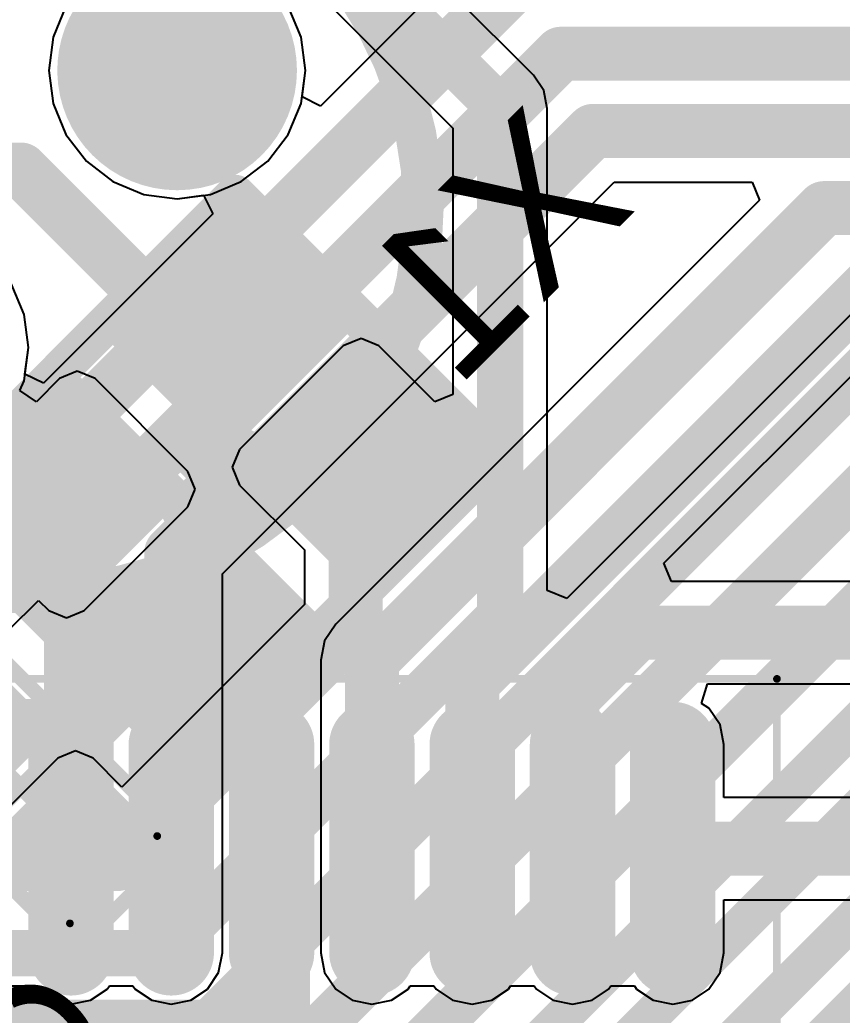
# Model space of a CAD drawing. Header units: millimetres. Extents: x 118 to 288, y 159 to 220.
# Drawn here: x 190.99 to 196.32, y 197.05 to 203.49 of the extents above; entities that cross this region are included whole.
import ezdxf

# ---------------------------------------------------------------- set-up
doc = ezdxf.new("R2010")
doc.units = ezdxf.units.MM
for name, color, linetype in [('BottomLayer', 5, 'Continuous'), ('BottomOverlay', 54, 'Continuous'), ('BottomPaste', 16, 'Continuous'), ('BottomSolder', 6, 'Continuous'), ('InternalPlane1', 76, 'Continuous'), ('Mechanical1', 6, 'Continuous'), ('Mechanical15', 56, 'Continuous'), ('MultiLayer', 9, 'Continuous'), ('PadHoleLayer', 156, 'Continuous'), ('TopLayer', 1, 'Continuous'), ('TopOverlay', 2, 'Continuous'), ('TopPaste', 8, 'Continuous'), ('TopSolder', 216, 'Continuous')]:
    doc.layers.add(name, color=color, linetype=linetype)

# ---------------------------------------------------------------- blocks, each defined once
blk = doc.blocks.new('LED5MM_RED_39')
at = {"layer": 'BottomLayer', "const_width": 0.675}
blk.add_lwpolyline([(-1.6075, 0, 1), (-0.9325, 0, 1)], format="xyb", close=True, dxfattribs=at)
at = {"layer": 'BottomSolder', "const_width": 0.7766}
blk.add_lwpolyline([(-1.6583, 0, 1), (-0.8817, 0, 1)], format="xyb", close=True, dxfattribs=at)
at = {"layer": 'InternalPlane1', "const_width": 0.754}
blk.add_lwpolyline([(-1.647, 0, 1), (-0.893, 0, 1)], format="xyb", close=True, dxfattribs=at)
at = {"layer": 'MultiLayer', "const_width": 0.675}
blk.add_lwpolyline([(-1.6075, 0, 1), (-0.9325, 0, 1)], format="xyb", close=True, dxfattribs=at)
at = {"layer": 'PadHoleLayer', "const_width": 0.5}
blk.add_lwpolyline([(-1.52, 0, 1), (-1.02, 0, 1)], format="xyb", close=True, dxfattribs=at)
at = {"layer": 'TopLayer', "const_width": 0.675}
blk.add_lwpolyline([(-1.6075, 0, 1), (-0.9325, 0, 1)], format="xyb", close=True, dxfattribs=at)
at = {"layer": 'TopOverlay', "const_width": 0.17}
blk.add_lwpolyline([(2.1268, -1.225, -3.732051), (2.1268, 1.225)], format="xyb", dxfattribs=at)
at = {"layer": 'TopSolder', "const_width": 0.7766}
blk.add_lwpolyline([(-1.6583, 0, 1), (-0.8817, 0, 1)], format="xyb", close=True, dxfattribs=at)
blk = doc.blocks.new('HTSSOP28_99')
at = {"layer": 'Mechanical15', "const_width": 0.05}
for points in [[(3.95, 4.9), (3.95, -4.9)], [(-3.95, -4.9), (3.95, -4.9)]]:
    blk.add_lwpolyline(points, dxfattribs=at)
at = {"layer": 'Mechanical15', "const_width": 0.025}
blk.add_lwpolyline([(3.9375, -4.9, 1), (3.9625, -4.9, 1)], format="xyb", close=True, dxfattribs=at)
blk.add_lwpolyline([(3.9375, -4.9, 1), (3.9625, -4.9, 1)], format="xyb", close=True, dxfattribs=at)
at = {"layer": 'TopLayer', "const_width": 0.35}
for points in [[(3.525, -0.325), (2.175, -0.325)], [(3.525, -0.975), (2.175, -0.975)], [(3.525, -1.625), (2.175, -1.625)], [(3.525, -2.275), (2.175, -2.275)], [(3.525, -2.925), (2.175, -2.925)], [(3.525, -3.575), (2.175, -3.575)], [(3.525, -4.225), (2.175, -4.225)]]:
    blk.add_lwpolyline(points, dxfattribs=at)
at = {"layer": 'TopLayer', "const_width": 0.175}
for points in [[(2.0875, -0.325, 1), (2.2625, -0.325, 1)], [(3.4375, -0.325, 1), (3.6125, -0.325, 1)], [(2.0875, -0.975, 1), (2.2625, -0.975, 1)], [(3.4375, -0.975, 1), (3.6125, -0.975, 1)], [(2.0875, -1.625, 1), (2.2625, -1.625, 1)], [(3.4375, -1.625, 1), (3.6125, -1.625, 1)], [(2.0875, -2.275, 1), (2.2625, -2.275, 1)], [(3.4375, -2.275, 1), (3.6125, -2.275, 1)], [(2.0875, -2.925, 1), (2.2625, -2.925, 1)], [(3.4375, -2.925, 1), (3.6125, -2.925, 1)], [(2.0875, -3.575, 1), (2.2625, -3.575, 1)], [(3.4375, -3.575, 1), (3.6125, -3.575, 1)], [(2.0875, -4.225, 1), (2.2625, -4.225, 1)], [(3.4375, -4.225, 1), (3.6125, -4.225, 1)]]:
    blk.add_lwpolyline(points, format="xyb", close=True, dxfattribs=at)
at = {"layer": 'TopPaste', "const_width": 0.35}
for points in [[(3.525, -0.325), (2.175, -0.325)], [(3.525, -0.975), (2.175, -0.975)], [(3.525, -1.625), (2.175, -1.625)], [(3.525, -2.275), (2.175, -2.275)], [(3.525, -2.925), (2.175, -2.925)], [(3.525, -3.575), (2.175, -3.575)], [(3.525, -4.225), (2.175, -4.225)]]:
    blk.add_lwpolyline(points, dxfattribs=at)
at = {"layer": 'TopPaste', "const_width": 0.175}
for points in [[(2.0875, -0.325, 1), (2.2625, -0.325, 1)], [(3.4375, -0.325, 1), (3.6125, -0.325, 1)], [(2.0875, -0.975, 1), (2.2625, -0.975, 1)], [(3.4375, -0.975, 1), (3.6125, -0.975, 1)], [(2.0875, -1.625, 1), (2.2625, -1.625, 1)], [(3.4375, -1.625, 1), (3.6125, -1.625, 1)], [(2.0875, -2.275, 1), (2.2625, -2.275, 1)], [(3.4375, -2.275, 1), (3.6125, -2.275, 1)], [(2.0875, -2.925, 1), (2.2625, -2.925, 1)], [(3.4375, -2.925, 1), (3.6125, -2.925, 1)], [(2.0875, -3.575, 1), (2.2625, -3.575, 1)], [(3.4375, -3.575, 1), (3.6125, -3.575, 1)], [(2.0875, -4.225, 1), (2.2625, -4.225, 1)], [(3.4375, -4.225, 1), (3.6125, -4.225, 1)]]:
    blk.add_lwpolyline(points, format="xyb", close=True, dxfattribs=at)
at = {"layer": 'TopSolder', "const_width": 0.5532}
for points in [[(3.525, -0.325), (2.175, -0.325)], [(3.525, -0.975), (2.175, -0.975)], [(3.525, -1.625), (2.175, -1.625)], [(3.525, -2.275), (2.175, -2.275)], [(3.525, -2.925), (2.175, -2.925)], [(3.525, -3.575), (2.175, -3.575)], [(3.525, -4.225), (2.175, -4.225)]]:
    blk.add_lwpolyline(points, dxfattribs=at)
at = {"layer": 'TopSolder', "const_width": 0.2766}
for points in [[(2.0367, -0.325, 1), (2.3133, -0.325, 1)], [(3.3867, -0.325, 1), (3.6633, -0.325, 1)], [(2.0367, -0.975, 1), (2.3133, -0.975, 1)], [(3.3867, -0.975, 1), (3.6633, -0.975, 1)], [(2.0367, -1.625, 1), (2.3133, -1.625, 1)], [(3.3867, -1.625, 1), (3.6633, -1.625, 1)], [(2.0367, -2.275, 1), (2.3133, -2.275, 1)], [(3.3867, -2.275, 1), (3.6633, -2.275, 1)], [(2.0367, -2.925, 1), (2.3133, -2.925, 1)], [(3.3867, -2.925, 1), (3.6633, -2.925, 1)], [(2.0367, -3.575, 1), (2.3133, -3.575, 1)], [(3.3867, -3.575, 1), (3.6633, -3.575, 1)], [(2.0367, -4.225, 1), (2.3133, -4.225, 1)], [(3.3867, -4.225, 1), (3.6633, -4.225, 1)]]:
    blk.add_lwpolyline(points, format="xyb", close=True, dxfattribs=at)
blk = doc.blocks.new('FA_128_B_104')
at = {"layer": 'BottomLayer'}
for points in [[(-1.2, 0.15), (-0.25, 0.15), (-1.2, 1), (-0.25, 1)], [(0.25, 0.15), (1.2, 0.15), (0.25, 1), (1.2, 1)], [(-1.2, -1), (-0.25, -1), (-1.2, -0.15), (-0.25, -0.15)], [(0.25, -1), (1.2, -1), (0.25, -0.15), (1.2, -0.15)]]:
    blk.add_solid(points, dxfattribs=at)
at = {"layer": 'BottomOverlay', "const_width": 0.1}
for points in [[(-1.375, 1.175), (1.375, 1.175)], [(-1.375, 1.175), (-1.375, 1.025)], [(-1.375, 0.9), (-1.1, 1.175)], [(-1.375, 1.025), (-1.225, 1.175)], [(-1.375, 0.775), (-0.975, 1.175)], [(1.375, 1.175), (1.375, -1.175)], [(-1.375, 1.025), (-1.375, -1.175)], [(-1.375, -1.175), (1.375, -1.175)]]:
    blk.add_lwpolyline(points, dxfattribs=at)
at = {"layer": 'BottomOverlay', "const_width": 0.05}
for points in [[(-1.4, 1.175, 1), (-1.35, 1.175, 1)], [(-1.4, 1.175, 1), (-1.35, 1.175, 1)], [(-1.25, 1.175, 1), (-1.2, 1.175, 1)], [(-1.125, 1.175, 1), (-1.075, 1.175, 1)], [(-1, 1.175, 1), (-0.95, 1.175, 1)], [(1.35, 1.175, 1), (1.4, 1.175, 1)], [(1.35, 1.175, 1), (1.4, 1.175, 1)], [(-1.4, 1.025, 1), (-1.35, 1.025, 1)], [(-1.4, 1.025, 1), (-1.35, 1.025, 1)], [(-1.4, 1.025, 1), (-1.35, 1.025, 1)], [(-1.4, 0.9, 1), (-1.35, 0.9, 1)], [(-1.4, 0.775, 1), (-1.35, 0.775, 1)], [(-1.4, -1.175, 1), (-1.35, -1.175, 1)], [(-1.4, -1.175, 1), (-1.35, -1.175, 1)], [(1.35, -1.175, 1), (1.4, -1.175, 1)], [(1.35, -1.175, 1), (1.4, -1.175, 1)]]:
    blk.add_lwpolyline(points, format="xyb", close=True, dxfattribs=at)
at = {"layer": 'BottomPaste'}
for points in [[(-1.2, 0.15), (-0.25, 0.15), (-1.2, 1), (-0.25, 1)], [(0.25, 0.15), (1.2, 0.15), (0.25, 1), (1.2, 1)], [(-1.2, -1), (-0.25, -1), (-1.2, -0.15), (-0.25, -0.15)], [(0.25, -1), (1.2, -1), (0.25, -0.15), (1.2, -0.15)]]:
    blk.add_solid(points, dxfattribs=at)
at = {"layer": 'BottomSolder'}
for points in [[(-1.3016, 0.0484), (-0.1484, 0.0484), (-1.3016, 1.1016), (-0.1484, 1.1016)], [(0.1484, 0.0484), (1.3016, 0.0484), (0.1484, 1.1016), (1.3016, 1.1016)], [(-1.3016, -1.1016), (-0.1484, -1.1016), (-1.3016, -0.0484), (-0.1484, -0.0484)], [(0.1484, -1.1016), (1.3016, -1.1016), (0.1484, -0.0484), (1.3016, -0.0484)]]:
    blk.add_solid(points, dxfattribs=at)
at = {"layer": 'Mechanical15', "const_width": 0.254}
for points in [[(-1.4, 1.2), (-1.4, -1.2)], [(-1.4, 1.2), (1.4, 1.2)], [(1.4, 1.2), (1.4, -1.2)], [(0, 0.275), (0, -0.275)], [(-0.3, 0), (0.275, 0)], [(-1.4, -1.2), (1.4, -1.2)]]:
    blk.add_lwpolyline(points, dxfattribs=at)
at = {"layer": 'Mechanical15', "const_width": 0.127}
for points in [[(-1.4635, 1.2, 1), (-1.3365, 1.2, 1)], [(-1.4635, 1.2, 1), (-1.3365, 1.2, 1)], [(1.3365, 1.2, 1), (1.4635, 1.2, 1)], [(1.3365, 1.2, 1), (1.4635, 1.2, 1)], [(-0.0635, 0.275, 1), (0.0635, 0.275, 1)], [(-0.3635, 0, 1), (-0.2365, 0, 1)], [(0.2115, 0, 1), (0.3385, 0, 1)], [(-0.0635, -0.275, 1), (0.0635, -0.275, 1)], [(-1.4635, -1.2, 1), (-1.3365, -1.2, 1)], [(-1.4635, -1.2, 1), (-1.3365, -1.2, 1)], [(1.3365, -1.2, 1), (1.4635, -1.2, 1)], [(1.3365, -1.2, 1), (1.4635, -1.2, 1)]]:
    blk.add_lwpolyline(points, format="xyb", close=True, dxfattribs=at)
blk = doc.blocks.new('0402__B_111')
at = {"layer": 'BottomLayer'}
for points in [[(0.3, 0.8), (-0.3, 0.8), (0.3, 0.2), (-0.3, 0.2)], [(0.3, -0.2), (-0.3, -0.2), (0.3, -0.8), (-0.3, -0.8)]]:
    blk.add_solid(points, dxfattribs=at)
at = {"layer": 'BottomOverlay', "const_width": 0.1}
for points in [[(-0.5, 1), (-0.5, -1)], [(-0.5, 1), (0.5, 1)], [(0.5, 1), (0.5, -1)], [(-0.5, -1), (0.5, -1)]]:
    blk.add_lwpolyline(points, dxfattribs=at)
at = {"layer": 'BottomOverlay', "const_width": 0.05}
for points in [[(-0.525, 1, 1), (-0.475, 1, 1)], [(-0.525, 1, 1), (-0.475, 1, 1)], [(0.475, 1, 1), (0.525, 1, 1)], [(0.475, 1, 1), (0.525, 1, 1)], [(-0.525, -1, 1), (-0.475, -1, 1)], [(-0.525, -1, 1), (-0.475, -1, 1)], [(0.475, -1, 1), (0.525, -1, 1)], [(0.475, -1, 1), (0.525, -1, 1)]]:
    blk.add_lwpolyline(points, format="xyb", close=True, dxfattribs=at)
at = {"layer": 'BottomPaste'}
for points in [[(0.3, 0.8), (-0.3, 0.8), (0.3, 0.2), (-0.3, 0.2)], [(0.3, -0.2), (-0.3, -0.2), (0.3, -0.8), (-0.3, -0.8)]]:
    blk.add_solid(points, dxfattribs=at)
at = {"layer": 'BottomSolder'}
for points in [[(0.4016, 0.9016), (-0.4016, 0.9016), (0.4016, 0.0984), (-0.4016, 0.0984)], [(0.4016, -0.0984), (-0.4016, -0.0984), (0.4016, -0.9016), (-0.4016, -0.9016)]]:
    blk.add_solid(points, dxfattribs=at)
at = {"layer": 'Mechanical15'}
for points, const_width in [([(-0.4, 0.85), (0.4, 0.85)], 0.05), ([(-0.4, 0.85), (-0.4, -0.85)], 0.05), ([(0.4, 0.85), (0.4, -0.85)], 0.05), ([(0, 0.25), (0, -0.25)], 0.1), ([(-0.25, 0), (0.25, 0)], 0.1), ([(-0.4, -0.85), (0.4, -0.85)], 0.05)]:
    blk.add_lwpolyline(points, dxfattribs=dict(at, const_width=const_width))
for points, const_width in [([(-0.4125, 0.85, 1), (-0.3875, 0.85, 1)], 0.025), ([(-0.4125, 0.85, 1), (-0.3875, 0.85, 1)], 0.025), ([(0.3875, 0.85, 1), (0.4125, 0.85, 1)], 0.025), ([(0.3875, 0.85, 1), (0.4125, 0.85, 1)], 0.025), ([(-0.025, 0.25, 1), (0.025, 0.25, 1)], 0.05), ([(-0.275, 0, 1), (-0.225, 0, 1)], 0.05), ([(0.225, 0, 1), (0.275, 0, 1)], 0.05), ([(-0.025, -0.25, 1), (0.025, -0.25, 1)], 0.05), ([(-0.4125, -0.85, 1), (-0.3875, -0.85, 1)], 0.025), ([(-0.4125, -0.85, 1), (-0.3875, -0.85, 1)], 0.025), ([(0.3875, -0.85, 1), (0.4125, -0.85, 1)], 0.025), ([(0.3875, -0.85, 1), (0.4125, -0.85, 1)], 0.025)]:
    blk.add_lwpolyline(points, format="xyb", close=True, dxfattribs=dict(at, const_width=const_width))

msp = doc.modelspace()

# ---------------------------------------------------------------- linework, layer by layer
at = {"layer": 'BottomLayer'}
for p, q in [((194.3219, 203.1357), (192.2163, 205.2413)), ((191.8733, 204.7191), (193.7998, 202.7927)), ((191.2922, 203.5835), (191.2091, 203.3828)), ((192.8166, 203.3828), (192.7335, 203.5835)), ((191.2091, 203.3828), (191.1808, 203.1674)), ((192.845, 203.1674), (192.8166, 203.3828)), ((198.0337, 203.2413), (194.5385, 199.7461)), ((191.1808, 203.1674), (191.2091, 202.952)), ((192.8166, 202.952), (192.845, 203.1674)), ((194.3882, 203.0364), (194.3219, 203.1357)), ((194.4115, 202.9194), (194.3882, 203.0364)), ((191.2091, 202.952), (191.2922, 202.7514)), ((192.7335, 202.7514), (192.8166, 202.952)), ((194.4115, 199.7987), (194.4115, 202.9194)), ((194.4115, 202.9194), (194.4115, 202.9194)), ((193.7998, 202.7927), (193.7998, 201.0678)), ((191.2922, 202.7514), (191.4245, 202.579)), ((192.6013, 202.579), (192.7335, 202.7514)), ((191.4245, 202.579), (191.5968, 202.4468)), ((192.4289, 202.4468), (192.6013, 202.579)), ((191.5968, 202.4468), (191.7975, 202.3637)), ((192.2282, 202.3637), (192.4289, 202.4468)), ((191.7975, 202.3637), (192.0129, 202.3353)), ((192.0129, 202.3353), (192.2282, 202.3637)), ((191.0206, 201.5867), (190.9375, 201.7874)), ((191.0489, 201.3714), (191.0206, 201.5867)), ((193.2046, 201.4298), (193.0898, 201.3823)), ((193.3194, 201.3823), (193.2046, 201.4298)), ((191.0206, 201.156), (191.0489, 201.3714)), ((193.0898, 201.3823), (192.418, 200.7105)), ((193.6824, 201.0192), (193.3194, 201.3823)), ((191.2513, 201.1701), (191.1021, 201.0209)), ((191.3661, 201.2177), (191.2513, 201.1701)), ((191.4809, 201.1701), (191.3661, 201.2177)), ((192.082, 200.5691), (191.4809, 201.1701)), ((190.9944, 201.0929), (191.0206, 201.156)), ((191.1021, 201.0209), (190.9944, 201.0929)), ((193.7998, 201.0678), (193.6824, 201.0192)), ((192.418, 200.7105), (192.3705, 200.5957)), ((192.3705, 200.5957), (192.418, 200.4809)), ((192.1295, 200.4543), (192.082, 200.5691)), ((192.082, 200.3395), (192.1295, 200.4543)), ((192.418, 200.4809), (192.8379, 200.0611)), ((191.4102, 199.6677), (192.082, 200.3395)), ((192.8379, 200.0611), (192.8379, 199.7077)), ((194.5385, 199.7461), (194.4115, 199.7987)), ((190.9211, 199.5407), (191.1144, 199.7339)), ((191.1144, 199.7339), (191.1806, 199.6677)), ((192.8379, 199.7077), (191.6545, 198.5243)), ((191.1806, 199.6677), (191.2954, 199.6202)), ((191.2954, 199.6202), (191.4102, 199.6677)), ((191.3536, 198.7581), (191.2388, 198.7105)), ((191.4684, 198.7105), (191.3536, 198.7581)), ((191.2388, 198.7105), (190.8846, 198.3564)), ((191.6545, 198.5243), (191.4684, 198.7105))]:
    msp.add_line(p, q, dxfattribs=at)
for points, const_width in [([(192, 205.025), (194.1056, 202.9194)], 0.3), ([(192.2222, 196.9972), (198.25, 203.025)], 0.3), ([(194.1056, 199.6306), (194.1056, 202.9194)], 0.3), ([(189.75, 202.525), (191, 202.525)], 0.35), ([(191, 202.525), (192.0808, 201.4442)], 0.35), ([(192.5, 196.525), (198.5, 202.525)], 0.3), ([(192.75, 196.025), (198.75, 202.025)], 0.3), ([(192.0808, 201.4442), (192.2578, 201.4442)], 0.35), ([(192.2578, 199.7197), (192.2578, 201.4442)], 0.25), ([(192.2578, 201.4442), (192.3561, 201.4442)], 0.25), ([(193, 195.525), (198.5, 201.025)], 0.25), ([(193.1692, 199.5704), (193.1692, 200.6311)], 0.35), ([(192.3157, 194.275), (198.5657, 200.525)], 0.25), ([(190.6868, 199.775), (191.3308, 200.4189)], 0.35), ([(192.5, 193.775), (198.8, 200.075)], 0.25), ([(192.1439, 199.6058), (192.2578, 199.7197)], 0.25), ([(188.4907, 189.2), (198.9657, 199.675)], 0.25), ([(191.4589, 198.9207), (192.1439, 199.6058)], 0.35), ([(191.6238, 198.025), (193.1692, 199.5704)], 0.35), ([(191.9222, 197.4472), (194.1056, 199.6306)], 0.3), ([(190.6464, 198.9207), (191.4589, 198.9207)], 0.35), ([(189.5, 198.025), (191.3536, 198.025)], 0.35), ([(191.3536, 198.025), (191.6238, 198.025)], 0.35), ([(189.4061, 197.4472), (191.9222, 197.4472)], 0.3), ([(188.6536, 196.9972), (192.2222, 196.9972)], 0.3)]:
    msp.add_lwpolyline(points, dxfattribs=dict(at, const_width=const_width))
for points, const_width in [([(194.0306, 202.9194, 1), (194.1806, 202.9194, 1)], 0.15), ([(194.0306, 202.9194, 1), (194.1806, 202.9194, 1)], 0.15), ([(190.9125, 202.525, 1), (191.0875, 202.525, 1)], 0.175), ([(190.9125, 202.525, 1), (191.0875, 202.525, 1)], 0.175), ([(191.9933, 201.4442, 1), (192.1683, 201.4442, 1)], 0.175), ([(191.9933, 201.4442, 1), (192.1683, 201.4442, 1)], 0.175), ([(192.1703, 201.4442, 1), (192.3453, 201.4442, 1)], 0.175), ([(192.1953, 201.4442, 1), (192.3203, 201.4442, 1)], 0.125), ([(192.1953, 201.4442, 1), (192.3203, 201.4442, 1)], 0.125), ([(192.2936, 201.4442, 1), (192.4186, 201.4442, 1)], 0.125), ([(193.0817, 200.6311, 1), (193.2567, 200.6311, 1)], 0.175), ([(191.2433, 200.4189, 1), (191.4183, 200.4189, 1)], 0.175), ([(192.1953, 199.7197, 1), (192.3203, 199.7197, 1)], 0.125), ([(192.1953, 199.7197, 1), (192.3203, 199.7197, 1)], 0.125), ([(192.0564, 199.6058, 1), (192.2314, 199.6058, 1)], 0.175), ([(193.0817, 199.5704, 1), (193.2567, 199.5704, 1)], 0.175), ([(193.0817, 199.5704, 1), (193.2567, 199.5704, 1)], 0.175), ([(194.0306, 199.6306, 1), (194.1806, 199.6306, 1)], 0.15), ([(194.0306, 199.6306, 1), (194.1806, 199.6306, 1)], 0.15), ([(192.0814, 199.6058, 1), (192.2064, 199.6058, 1)], 0.125), ([(191.3714, 198.9207, 1), (191.5464, 198.9207, 1)], 0.175), ([(191.3714, 198.9207, 1), (191.5464, 198.9207, 1)], 0.175), ([(191.2661, 198.025, 1), (191.4411, 198.025, 1)], 0.175), ([(191.2661, 198.025, 1), (191.4411, 198.025, 1)], 0.175), ([(191.5363, 198.025, 1), (191.7113, 198.025, 1)], 0.175), ([(191.5363, 198.025, 1), (191.7113, 198.025, 1)], 0.175), ([(191.8472, 197.4472, 1), (191.9972, 197.4472, 1)], 0.15), ([(191.8472, 197.4472, 1), (191.9972, 197.4472, 1)], 0.15), ([(192.1472, 196.9972, 1), (192.2972, 196.9972, 1)], 0.15), ([(192.1472, 196.9972, 1), (192.2972, 196.9972, 1)], 0.15)]:
    msp.add_lwpolyline(points, format="xyb", close=True, dxfattribs=dict(at, const_width=const_width))
at = {"layer": 'Mechanical1'}
for points, const_width in [([(193.6148, 202.2694, 1), (188.6148, 202.2694, 1)], 0.25), ([(193.5523, 202.2694, 1), (193.6773, 202.2694, 1)], 0.125)]:
    msp.add_lwpolyline(points, format="xyb", close=True, dxfattribs=dict(at, const_width=const_width))
at = {"layer": 'TopLayer'}
for p, q in [((194.6301, 204.6237), (192.9427, 202.9363)), ((191.2922, 203.5835), (191.2091, 203.3828)), ((192.8166, 203.3828), (192.7335, 203.5835)), ((191.2091, 203.3828), (191.1808, 203.1674)), ((192.845, 203.1674), (192.8166, 203.3828)), ((191.1808, 203.1674), (191.2091, 202.952)), ((192.8224, 202.9956), (192.845, 203.1674)), ((192.9427, 202.9363), (192.8224, 202.9956)), ((191.2091, 202.952), (191.2922, 202.7514)), ((191.2922, 202.7514), (191.4245, 202.579)), ((191.4245, 202.579), (191.5968, 202.4468)), ((191.5968, 202.4468), (191.7975, 202.3637)), ((192.3064, 199.9056), (194.8444, 202.4436)), ((194.8444, 202.4436), (195.7387, 202.4436)), ((195.7387, 202.4436), (195.7873, 202.3263)), ((191.7975, 202.3637), (192.0129, 202.3353)), ((192.0129, 202.3353), (192.1847, 202.3579)), ((192.1847, 202.3579), (192.244, 202.2376)), ((195.7873, 202.3263), (193.0407, 199.5797)), ((192.244, 202.2376), (191.1466, 201.1402)), ((191.0206, 201.5867), (190.9375, 201.7874)), ((191.0489, 201.3714), (191.0206, 201.5867)), ((195.1673, 199.9737), (196.6373, 201.4436)), ((191.0263, 201.1995), (191.0489, 201.3714)), ((191.1466, 201.1402), (191.0263, 201.1995)), ((195.2159, 199.8564), (195.1673, 199.9737)), ((192.3064, 198.8), (192.3064, 199.9056)), ((210.5, 199.8564), (195.2159, 199.8564)), ((193.0407, 199.5797), (192.9689, 199.4722)), ((192.9689, 199.4722), (192.9436, 199.3454)), ((192.9436, 199.3454), (192.9436, 198.125)), ((195.4109, 199.0666), (195.4495, 199.1936)), ((195.4495, 199.1936), (210.3627, 199.1936)), ((195.4593, 199.0343), (195.4109, 199.0666)), ((195.5311, 198.9268), (195.4593, 199.0343)), ((195.5564, 198.8), (195.5311, 198.9268)), ((192.3064, 197.45), (192.3064, 198.8)), ((195.5564, 198.4564), (195.5564, 198.8)), ((207.4, 198.4564), (195.5564, 198.4564)), ((192.9436, 198.125), (192.9436, 197.45)), ((195.5564, 197.45), (195.5564, 197.7936)), ((195.5564, 197.7936), (207.2627, 197.7936)), ((192.2811, 197.3232), (192.3064, 197.45)), ((192.9436, 197.45), (192.9689, 197.3232)), ((195.5311, 197.3232), (195.5564, 197.45)), ((192.2093, 197.2157), (192.2811, 197.3232)), ((192.9689, 197.3232), (193.0407, 197.2157)), ((195.4593, 197.2157), (195.5311, 197.3232)), ((190.9236, 197.2371), (191.0764, 197.2371)), ((191.0764, 197.2371), (191.0907, 197.2157)), ((191.5593, 197.2157), (191.5736, 197.2371)), ((191.5736, 197.2371), (191.7264, 197.2371)), ((191.7264, 197.2371), (191.7407, 197.2157)), ((193.5093, 197.2157), (193.5236, 197.2371)), ((193.5236, 197.2371), (193.6764, 197.2371)), ((193.6764, 197.2371), (193.6907, 197.2157)), ((194.1593, 197.2157), (194.1736, 197.2371)), ((194.1736, 197.2371), (194.3264, 197.2371)), ((194.3264, 197.2371), (194.3407, 197.2157)), ((194.8093, 197.2157), (194.8236, 197.2371)), ((194.8236, 197.2371), (194.9764, 197.2371)), ((194.9764, 197.2371), (194.9907, 197.2157)), ((191.0907, 197.2157), (191.1982, 197.1439)), ((191.4518, 197.1439), (191.5593, 197.2157)), ((191.7407, 197.2157), (191.8482, 197.1439)), ((192.1018, 197.1439), (192.2093, 197.2157)), ((193.0407, 197.2157), (193.1482, 197.1439)), ((193.4018, 197.1439), (193.5093, 197.2157)), ((193.6907, 197.2157), (193.7982, 197.1439)), ((194.0518, 197.1439), (194.1593, 197.2157)), ((194.3407, 197.2157), (194.4482, 197.1439)), ((194.7018, 197.1439), (194.8093, 197.2157)), ((194.9907, 197.2157), (195.0982, 197.1439)), ((195.3518, 197.1439), (195.4593, 197.2157)), ((191.1982, 197.1439), (191.325, 197.1186)), ((191.325, 197.1186), (191.4518, 197.1439)), ((191.8482, 197.1439), (191.975, 197.1186)), ((191.975, 197.1186), (192.1018, 197.1439)), ((193.1482, 197.1439), (193.275, 197.1186)), ((193.275, 197.1186), (193.4018, 197.1439)), ((193.7982, 197.1439), (193.925, 197.1186)), ((193.925, 197.1186), (194.0518, 197.1439)), ((194.4482, 197.1439), (194.575, 197.1186)), ((194.575, 197.1186), (194.7018, 197.1439)), ((195.0982, 197.1439), (195.225, 197.1186)), ((195.225, 197.1186), (195.3518, 197.1439))]:
    msp.add_line(p, q, dxfattribs=at)
for points, const_width in [([(190.675, 200.2), (194.8644, 204.3894)], 0.35), ([(191.325, 200.1), (194.5, 203.275)], 0.35), ([(194.5, 203.275), (199.4605, 203.275)], 0.35), ([(191.975, 200.0429), (194.7071, 202.775)], 0.35), ([(194.7071, 202.775), (204.0405, 202.775)], 0.35), ([(193.275, 199.3454), (196.2046, 202.275)], 0.35), ([(196.2046, 202.275), (206.0805, 202.275)], 0.35), ([(193.925, 199.2), (196.5, 201.775)], 0.35), ([(191.325, 198.125), (191.325, 200.1)], 0.35), ([(191.975, 198.125), (191.975, 200.0429)], 0.35), ([(194.575, 199.1), (195, 199.525)], 0.35), ([(195, 199.525), (210.5, 199.525)], 0.35), ([(193.275, 198.125), (193.275, 199.3454)], 0.35), ([(193.925, 198.125), (193.925, 199.2)], 0.35), ([(194.575, 198.125), (194.575, 199.1)], 0.35), ([(192.625, 195.275), (192.625, 198.125)], 0.5), ([(195.225, 198.125), (207.4, 198.125)], 0.35)]:
    msp.add_lwpolyline(points, dxfattribs=dict(at, const_width=const_width))
for points, const_width in [([(194.4125, 203.275, 1), (194.5875, 203.275, 1)], 0.175), ([(194.4125, 203.275, 1), (194.5875, 203.275, 1)], 0.175), ([(194.6196, 202.775, 1), (194.7946, 202.775, 1)], 0.175), ([(194.6196, 202.775, 1), (194.7946, 202.775, 1)], 0.175), ([(196.1171, 202.275, 1), (196.2921, 202.275, 1)], 0.175), ([(196.1171, 202.275, 1), (196.2921, 202.275, 1)], 0.175), ([(191.2375, 200.1, 1), (191.4125, 200.1, 1)], 0.175), ([(191.2375, 200.1, 1), (191.4125, 200.1, 1)], 0.175), ([(191.8875, 200.0429, 1), (192.0625, 200.0429, 1)], 0.175), ([(191.8875, 200.0429, 1), (192.0625, 200.0429, 1)], 0.175), ([(194.9125, 199.525, 1), (195.0875, 199.525, 1)], 0.175), ([(194.9125, 199.525, 1), (195.0875, 199.525, 1)], 0.175), ([(193.1875, 199.3454, 1), (193.3625, 199.3454, 1)], 0.175), ([(193.1875, 199.3454, 1), (193.3625, 199.3454, 1)], 0.175), ([(193.8375, 199.2, 1), (194.0125, 199.2, 1)], 0.175), ([(193.8375, 199.2, 1), (194.0125, 199.2, 1)], 0.175), ([(194.4875, 199.1, 1), (194.6625, 199.1, 1)], 0.175), ([(194.4875, 199.1, 1), (194.6625, 199.1, 1)], 0.175), ([(192.5, 198.125, 1), (192.75, 198.125, 1)], 0.25), ([(191.2375, 198.125, 1), (191.4125, 198.125, 1)], 0.175), ([(191.8875, 198.125, 1), (192.0625, 198.125, 1)], 0.175), ([(193.1875, 198.125, 1), (193.3625, 198.125, 1)], 0.175), ([(193.8375, 198.125, 1), (194.0125, 198.125, 1)], 0.175), ([(194.4875, 198.125, 1), (194.6625, 198.125, 1)], 0.175), ([(195.1375, 198.125, 1), (195.3125, 198.125, 1)], 0.175)]:
    msp.add_lwpolyline(points, format="xyb", close=True, dxfattribs=dict(at, const_width=const_width))

# ---------------------------------------------------------------- block references
for name, p, rotation in [('LED5MM_RED_39', (191.1148, 202.2694), 225), ('FA_128_B_104', (192.25, 200.525), 45), ('0402__B_111', (191, 198.525), 45), ('HTSSOP28_99', (191, 195.275), 90)]:
    msp.add_blockref(name, p, dxfattribs=dict(rotation=rotation))

# ---------------------------------------------------------------- texts
at = {"layer": 'BottomOverlay', "text_generation_flag": 2}
for s, rotation, p in [('X1', 45, (195, 202.275)), ('C12', 315, (191, 196.025))]:
    msp.add_text(s, height=1, rotation=rotation, dxfattribs=at).set_placement(p)

doc.saveas('drawing.dxf')
